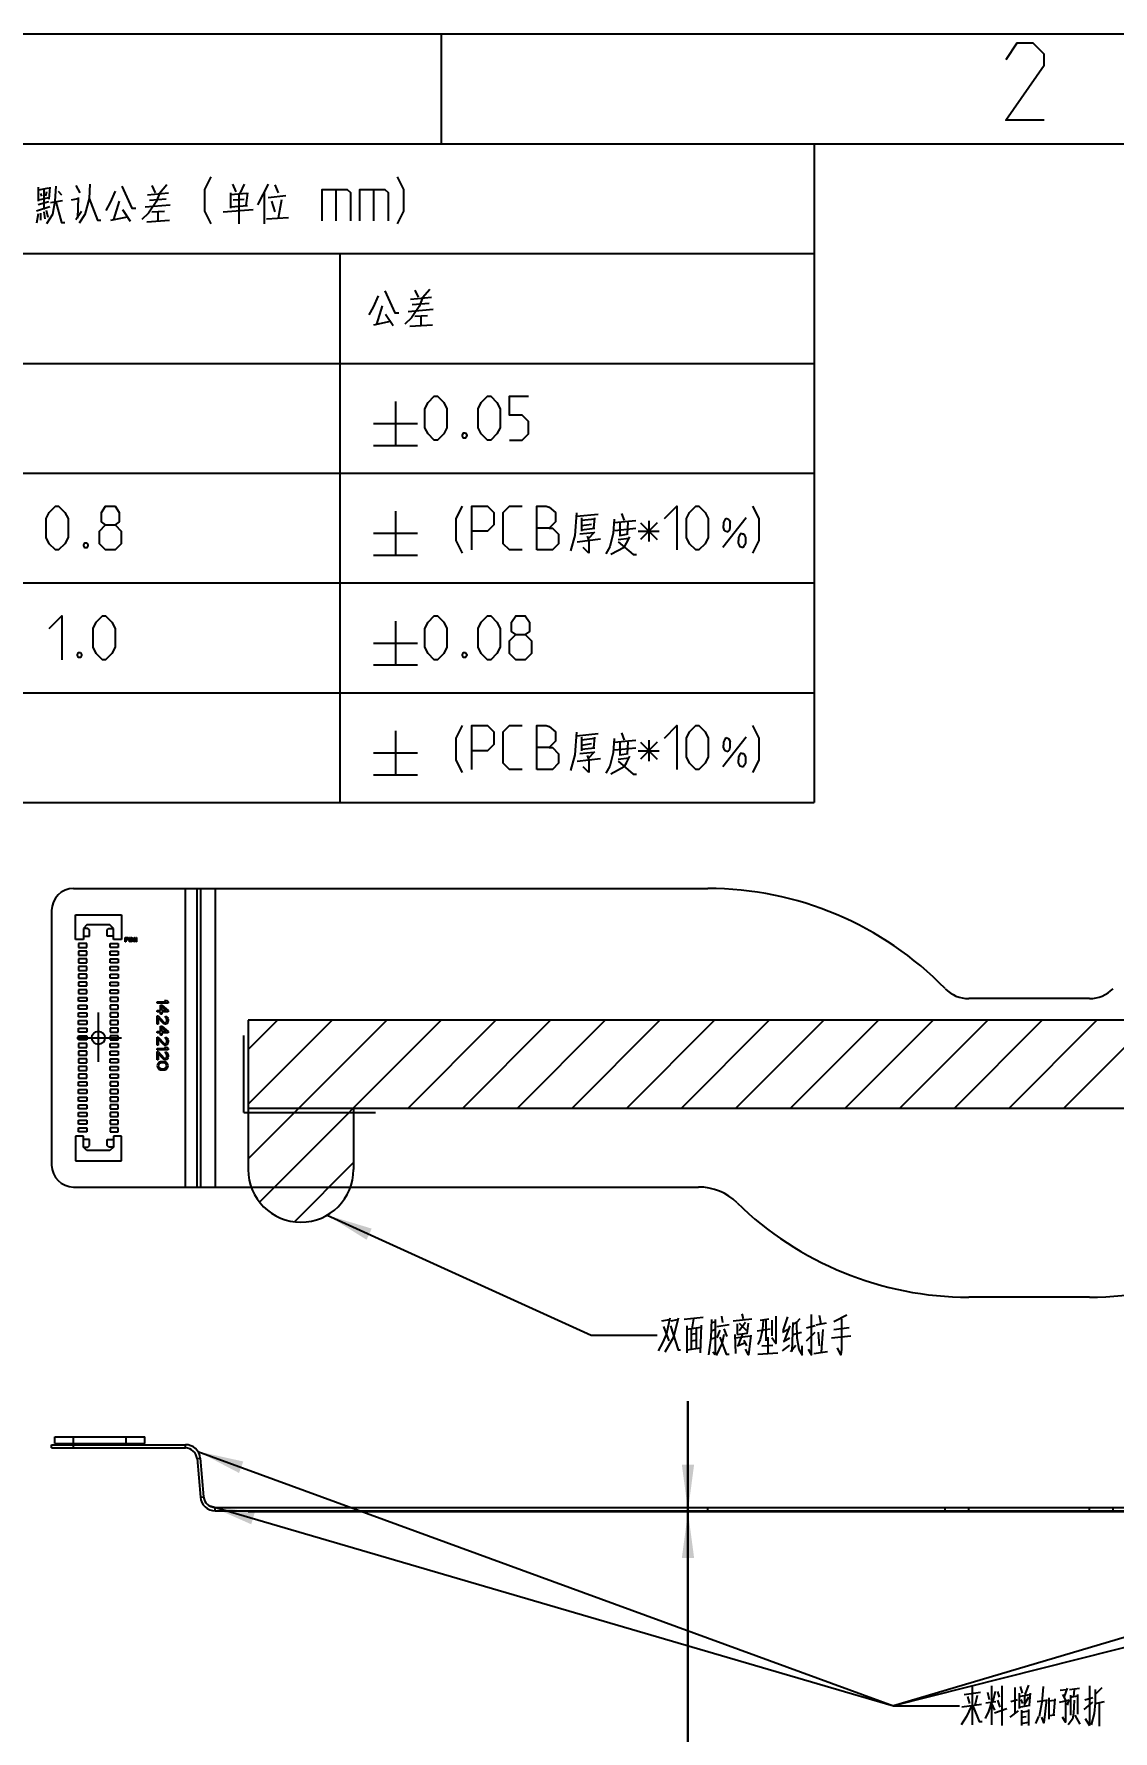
# Model space of a CAD drawing. Header units: millimetres. Extents: x 0 to 210, y 0 to 297.
# Drawn here: x 34.1 to 83.2, y 219.7 to 297 of the extents above; entities that cross this region are included whole.
import ezdxf

# ---------------------------------------------------------------- set-up
doc = ezdxf.new("R2010")
doc.units = ezdxf.units.MM
doc.header["$LTSCALE"] = 19.36
doc.layers.get('0').update_dxf_attribs({"linetype": 'CONTINUOUS'})
doc.layers.add('00_COSMETICS', color=7, linetype='CONTINUOUS')
doc.styles.get("Standard").update_dxf_attribs({"font": 'SIMPLEX.SHX', "width": 0.56})
doc.dimstyles.new('DIMSTYLE_3', dxfattribs={"dimtxt": 2, "dimasz": 2.1, "dimexe": 2, "dimexo": 0.35, "dimgap": 0.5, "dimtad": 1, "dimzin": 0, "dimdsep": 46, "dimtxsty": 'STANDARD', "dimblk": '_FILLED', "dimblk1": '_FILLED', "dimblk2": '_FILLED', "dimcen": 0.09, "dimazin": 0, "dimtp": 0.01, "dimtm": 0.01, "dimtfac": 1, "dimtofl": 0, "dimtmove": 0, "dimatfit": 3, "dimldrblk": '_FILLED', "dimfxl": 1, "dimtolj": 1, "dimtzin": 0, "dimarcsym": 0})
doc.dimstyles.get("Standard").update_dxf_attribs({"dimtxt": 2, "dimasz": 2.1, "dimexe": 2, "dimexo": 0.35, "dimtad": 1, "dimzin": 0, "dimdsep": 46, "dimtxsty": 'STANDARD', "dimblk": '_FILLED', "dimblk1": '_FILLED', "dimblk2": '_FILLED', "dimcen": 0.09, "dimazin": 0, "dimtol": 1, "dimtp": 0.01, "dimtm": 0.01, "dimtfac": 1, "dimtofl": 0, "dimtmove": 0, "dimatfit": 3, "dimldrblk": '_FILLED', "dimfxl": 1, "dimtolj": 1, "dimtzin": 0, "dimarcsym": 0})

# ---------------------------------------------------------------- blocks, each defined once
blk = doc.blocks.new('_FILLED')
at = {"color": 0, "linetype": 'BYBLOCK'}
blk.add_solid([(0, 0), (-1, 0.133), (-1, -0.133)], dxfattribs=at)
blk = doc.blocks.new('*D3')
at = {"color": 2}
for p, q in [((63.866, 229.722), (63.866, 234.722)), ((63.866, 234.722), (63.866, 229.697)), ((63.866, 213.446), (63.866, 229.697)), ((63.866, 229.672), (63.866, 213.446))]:
    blk.add_line(p, q, dxfattribs=at)
at = {"color": 2, "xscale": 2.1, "yscale": 2.1, "zscale": 2.1}
for p, rotation in [((63.866, 229.722), 270), ((63.866, 229.672), 90)]:
    blk.add_blockref('_FILLED', p, dxfattribs=dict(at, rotation=rotation))

msp = doc.modelspace()

# ---------------------------------------------------------------- linework, layer by layer
at = {"color": 2}
for p, q in [((0, 297), (210, 297)), ((52.631, 292), (52.631, 297)), ((25.012, 291.991), (69.612, 291.991)), ((69.612, 291.991), (69.612, 261.991)), ((34.26, 290.027), (34.26, 289.382)), ((34.298, 289.898), (34.755, 289.995)), ((34.527, 289.962), (34.527, 288.995)), ((34.793, 290.027), (34.755, 289.478)), ((35.974, 290.091), (36.165, 289.769)), ((39.441, 290.091), (39.593, 289.769)), ((43.108, 290.156), (43.26, 289.801)), ((43.641, 290.156), (43.45, 289.736)), ((44.746, 290.156), (44.25, 289.22)), ((45.05, 290.124), (45.203, 289.769)), ((34.755, 289.349), (34.26, 289.22)), ((34.298, 289.446), (34.755, 289.543)), ((34.374, 289.736), (34.412, 289.607)), ((34.641, 289.801), (34.603, 289.607)), ((34.831, 289.317), (35.365, 289.414)), ((35.174, 289.833), (35.327, 289.672)), ((35.784, 289.446), (36.088, 289.511)), ((36.088, 289.543), (36.05, 288.607)), ((37.955, 289.382), (37.688, 288.543)), ((39.136, 289.124), (40.279, 289.22)), ((39.25, 289.672), (40.203, 289.769)), ((40.088, 289.478), (39.327, 289.414)), ((43.031, 289.769), (43.031, 289.059)), ((43.755, 289.736), (43.031, 289.672)), ((43.031, 289.124), (43.793, 289.188)), ((43.146, 289.446), (43.641, 289.478)), ((43.412, 288.349), (43.412, 289.704)), ((43.793, 289.769), (43.717, 289.188)), ((44.555, 289.769), (44.555, 288.349)), ((44.746, 289.543), (45.546, 289.64)), ((44.898, 289.382), (45.05, 288.898)), ((45.355, 289.446), (45.203, 288.607)), ((47.822, 289.919), (47.822, 288.491)), ((49.536, 289.919), (49.536, 288.491)), ((34.793, 289.124), (34.184, 288.93)), ((34.26, 288.801), (34.184, 288.382)), ((34.374, 288.833), (34.374, 288.511)), ((34.527, 288.898), (34.565, 288.575)), ((34.717, 288.64), (34.641, 288.962)), ((35.974, 288.543), (36.241, 288.93)), ((37.574, 288.511), (38.336, 288.672)), ((38.108, 288.995), (38.45, 288.478)), ((39.212, 288.446), (40.241, 288.511)), ((39.441, 288.898), (40.012, 288.93)), ((39.708, 288.898), (39.708, 288.446)), ((42.688, 288.898), (44.06, 288.995)), ((44.669, 288.575), (45.66, 288.64)), ((25.012, 286.991), (69.612, 286.991)), ((48.012, 286.991), (48.012, 261.991)), ((51.422, 285.329), (51.574, 285.007)), ((49.936, 284.62), (49.669, 283.781)), ((51.231, 284.91), (52.184, 285.007)), ((52.069, 284.717), (51.308, 284.652)), ((49.555, 283.749), (50.317, 283.91)), ((50.088, 284.233), (50.431, 283.716)), ((51.117, 284.362), (52.26, 284.458)), ((51.193, 283.684), (52.222, 283.749)), ((51.422, 284.136), (51.993, 284.168)), ((51.688, 284.136), (51.688, 283.684)), ((25.012, 281.991), (69.612, 281.991)), ((50.546, 280.253), (50.546, 278.253)), ((49.546, 279.253), (51.546, 279.253)), ((49.546, 278.253), (51.546, 278.253)), ((25.012, 276.991), (69.612, 276.991)), ((50.546, 275.253), (50.546, 273.253)), ((58.784, 275.027), (59.774, 275.124)), ((59.012, 274.962), (59.012, 274.349)), ((59.622, 274.898), (59.012, 274.833)), ((59.012, 274.607), (59.469, 274.672)), ((59.012, 274.414), (59.622, 274.478)), ((59.584, 274.478), (59.622, 274.962)), ((60.498, 274.736), (61.488, 274.833)), ((60.536, 274.382), (61.488, 274.478)), ((60.765, 274.736), (60.765, 274.124)), ((60.841, 275.156), (60.955, 274.833)), ((61.108, 274.22), (61.146, 274.736)), ((61.698, 274.729), (62.46, 273.967)), ((62.46, 274.729), (61.698, 273.967)), ((62.079, 274.824), (62.079, 273.872)), ((66.517, 274.962), (65.45, 273.607)), ((65.527, 274.833), (65.488, 274.736)), ((65.488, 274.736), (65.488, 274.607)), ((65.488, 274.511), (65.488, 274.607)), ((65.527, 274.382), (65.488, 274.511)), ((65.565, 274.898), (65.527, 274.833)), ((65.641, 274.93), (65.565, 274.898)), ((65.641, 274.93), (65.717, 274.898)), ((65.717, 274.898), (65.755, 274.833)), ((65.755, 274.833), (65.793, 274.736)), ((49.546, 274.253), (51.546, 274.253)), ((58.822, 273.865), (59.888, 273.995)), ((58.936, 274.22), (59.584, 274.285)), ((59.317, 273.995), (59.622, 274.317)), ((60.688, 273.962), (61.184, 274.027)), ((60.765, 274.156), (61.146, 274.22)), ((61.603, 274.348), (62.555, 274.348)), ((65.565, 274.349), (65.527, 274.382)), ((65.641, 274.317), (65.565, 274.349)), ((65.641, 274.317), (65.717, 274.349)), ((66.327, 274.22), (66.25, 274.22)), ((66.327, 274.22), (66.403, 274.22)), ((66.403, 273.64), (66.441, 273.704)), ((49.546, 273.253), (51.546, 273.253)), ((59.355, 273.349), (59.088, 273.607)), ((60.955, 273.607), (60.346, 273.285)), ((66.327, 273.607), (66.403, 273.64)), ((25.012, 271.991), (69.612, 271.991)), ((50.546, 270.253), (50.546, 268.253)), ((49.546, 269.253), (51.546, 269.253)), ((49.546, 268.253), (51.546, 268.253)), ((25.012, 266.991), (69.612, 266.991)), ((50.546, 265.253), (50.546, 263.253)), ((58.784, 265.027), (59.774, 265.124)), ((59.012, 264.962), (59.012, 264.349)), ((59.622, 264.898), (59.012, 264.833)), ((59.012, 264.607), (59.469, 264.672)), ((59.012, 264.414), (59.622, 264.478)), ((59.584, 264.478), (59.622, 264.962)), ((60.498, 264.736), (61.488, 264.833)), ((60.536, 264.382), (61.488, 264.478)), ((60.765, 264.736), (60.765, 264.124)), ((60.841, 265.156), (60.955, 264.833)), ((61.108, 264.22), (61.146, 264.736)), ((61.698, 264.729), (62.46, 263.967)), ((62.46, 264.729), (61.698, 263.967)), ((62.079, 264.824), (62.079, 263.872)), ((66.517, 264.962), (65.45, 263.607)), ((65.527, 264.833), (65.488, 264.736)), ((65.488, 264.736), (65.488, 264.607)), ((65.488, 264.511), (65.488, 264.607)), ((65.527, 264.382), (65.488, 264.511)), ((65.565, 264.898), (65.527, 264.833)), ((65.641, 264.93), (65.565, 264.898)), ((65.641, 264.93), (65.717, 264.898)), ((65.717, 264.898), (65.755, 264.833)), ((65.755, 264.833), (65.793, 264.736)), ((49.546, 264.253), (51.546, 264.253)), ((58.822, 263.865), (59.888, 263.995)), ((58.936, 264.22), (59.584, 264.285)), ((59.317, 263.995), (59.622, 264.317)), ((60.688, 263.962), (61.184, 264.027)), ((60.765, 264.156), (61.146, 264.22)), ((61.603, 264.348), (62.555, 264.348)), ((65.565, 264.349), (65.527, 264.382)), ((65.641, 264.317), (65.565, 264.349)), ((65.641, 264.317), (65.717, 264.349)), ((66.327, 264.22), (66.25, 264.22)), ((66.327, 264.22), (66.403, 264.22)), ((66.327, 263.607), (66.403, 263.64)), ((66.403, 263.64), (66.441, 263.704)), ((49.546, 263.253), (51.546, 263.253)), ((59.355, 263.349), (59.088, 263.607)), ((60.955, 263.607), (60.346, 263.285)), ((25.012, 261.991), (69.612, 261.991)), ((43.829, 250.737), (45.162, 252.07)), ((43.829, 248.248), (47.651, 252.07)), ((43.829, 245.759), (50.14, 252.07)), ((44.344, 243.785), (52.629, 252.07)), ((51.118, 248.07), (55.118, 252.07)), ((53.607, 248.07), (57.607, 252.07)), ((56.096, 248.07), (60.096, 252.07)), ((58.585, 248.07), (62.585, 252.07)), ((61.074, 248.07), (65.074, 252.07)), ((63.563, 248.07), (67.563, 252.07)), ((66.052, 248.07), (70.052, 252.07)), ((68.541, 248.07), (72.541, 252.07)), ((71.03, 248.07), (75.03, 252.07)), ((73.519, 248.07), (77.519, 252.07)), ((76.008, 248.07), (80.008, 252.07)), ((78.497, 248.07), (82.497, 252.07)), ((80.986, 248.07), (84.986, 252.07)), ((45.936, 242.888), (48.629, 245.581)), ((62.672, 238.368), (63.018, 238.433)), ((63.098, 238.368), (63.392, 238.433)), ((64.565, 238.53), (63.685, 238.433)), ((63.818, 238.142), (63.818, 236.917)), ((64.058, 238.013), (64.138, 238.465)), ((64.432, 236.917), (64.485, 238.175)), ((64.938, 238.433), (64.912, 237.594)), ((64.938, 238.304), (65.098, 238.336)), ((65.098, 238.433), (65.098, 236.852)), ((65.178, 238.11), (65.738, 238.207)), ((65.392, 238.594), (65.445, 238.304)), ((65.925, 238.368), (66.778, 238.465)), ((66.112, 238.239), (66.112, 237.788)), ((66.485, 238.304), (66.192, 237.917)), ((66.192, 238.271), (66.512, 237.949)), ((66.325, 238.691), (66.378, 238.465)), ((66.565, 237.788), (66.618, 238.271)), ((67.152, 238.401), (67.552, 238.465)), ((67.418, 238.433), (67.418, 237.465)), ((67.685, 238.401), (67.685, 237.691)), ((68.405, 238.562), (68.192, 237.917)), ((68.512, 238.142), (68.245, 237.465)), ((68.645, 238.304), (68.592, 236.981)), ((69.658, 238.142), (69.258, 238.046)), ((70.165, 238.271), (69.685, 238.175)), ((69.845, 238.626), (69.925, 238.239)), ((71.098, 238.626), (70.512, 238.336)), ((62.752, 238.11), (62.992, 237.465)), ((64.458, 238.078), (63.818, 237.981)), ((64.005, 238.013), (64.005, 237.078)), ((64.192, 237.788), (64.005, 237.755)), ((64.005, 237.465), (64.192, 237.497)), ((64.245, 238.013), (64.245, 237.11)), ((64.912, 237.594), (64.805, 236.82)), ((64.912, 237.562), (65.072, 237.594)), ((64.938, 237.917), (65.072, 237.981)), ((65.312, 237.949), (65.178, 237.594)), ((65.498, 238.013), (65.632, 237.659)), ((66.005, 237.755), (66.032, 236.884)), ((66.032, 237.594), (66.698, 237.691)), ((66.085, 237.755), (66.565, 237.82)), ((66.112, 237.239), (66.458, 237.368)), ((66.352, 237.788), (66.138, 237.239)), ((66.405, 237.497), (66.538, 237.239)), ((67.018, 237.917), (67.605, 238.013)), ((67.498, 237.626), (67.498, 236.917)), ((68.165, 237.852), (68.458, 238.013)), ((68.218, 237.433), (68.512, 237.594)), ((68.645, 237.755), (69.045, 237.852)), ((69.258, 237.465), (69.658, 237.852)), ((69.792, 237.852), (69.845, 237.239)), ((69.952, 236.949), (70.032, 237.981)), ((70.405, 237.594), (71.285, 237.691)), ((70.512, 237.981), (71.205, 238.078)), ((63.818, 237.046), (64.432, 237.142)), ((65.098, 236.82), (64.992, 236.949)), ((67.045, 236.852), (67.952, 236.917)), ((67.232, 237.239), (67.738, 237.272)), ((68.165, 237.013), (68.512, 237.272)), ((68.538, 236.981), (68.778, 237.272)), ((69.605, 236.884), (70.218, 236.981)), ((76.444, 221.354), (77.191, 221.451)), ((76.604, 221.257), (76.684, 220.935)), ((76.818, 221.773), (76.818, 219.967)), ((76.951, 220.87), (77.058, 221.322)), ((77.511, 221.451), (77.591, 221.128)), ((77.698, 221.741), (77.698, 219.967)), ((77.858, 221.483), (77.751, 221.031)), ((77.964, 221.483), (78.044, 221.225)), ((78.178, 219.934), (78.178, 221.741)), ((78.578, 221.031), (78.871, 221.128)), ((78.764, 221.676), (78.764, 220.483)), ((78.951, 221.418), (78.951, 220.709)), ((78.951, 221.257), (79.431, 221.354)), ((79.004, 221.709), (79.084, 221.418)), ((79.031, 221.128), (79.111, 220.935)), ((79.191, 221.322), (79.191, 220.805)), ((79.378, 221.773), (79.218, 221.354)), ((79.378, 221.225), (79.218, 220.935)), ((79.458, 221.418), (79.404, 220.87)), ((80.044, 221.709), (79.991, 220.967)), ((80.311, 221.193), (80.311, 220.225)), ((80.578, 221.16), (80.524, 220.418)), ((80.818, 221.547), (81.111, 221.58)), ((80.924, 221.354), (81.058, 221.096)), ((81.138, 221.644), (81.004, 221.257)), ((81.218, 221.128), (81.138, 220.87)), ((81.244, 221.58), (81.698, 221.644)), ((81.298, 221.322), (81.298, 220.418)), ((81.298, 221.225), (81.618, 221.289)), ((81.458, 221.58), (81.431, 221.257)), ((81.618, 221.354), (81.618, 220.451)), ((82.311, 221.193), (81.938, 221.096)), ((82.151, 221.741), (82.151, 219.934)), ((82.418, 221.354), (82.738, 221.676)), ((77.244, 220.902), (76.338, 220.773)), ((77.431, 220.967), (77.884, 221.031)), ((77.698, 220.935), (77.831, 220.644)), ((77.831, 220.515), (78.391, 220.709)), ((77.964, 221.096), (78.071, 220.773)), ((78.551, 220.322), (78.924, 220.612)), ((78.951, 220.773), (79.458, 220.87)), ((79.058, 220.644), (79.058, 219.934)), ((79.058, 220.547), (79.378, 220.612)), ((79.058, 220.322), (79.271, 220.354)), ((79.378, 220.676), (79.378, 219.934)), ((79.831, 220.354), (79.698, 220.031)), ((79.778, 221.031), (80.204, 221.096)), ((79.991, 220.999), (79.858, 220.354)), ((80.311, 221.064), (80.551, 221.096)), ((80.578, 220.418), (80.311, 220.386)), ((80.791, 220.999), (81.191, 221.096)), ((81.484, 220.418), (81.724, 219.999)), ((81.911, 220.676), (82.311, 220.999)), ((82.418, 220.935), (82.844, 221.031)), ((82.604, 220.967), (82.604, 219.902)), ((79.058, 220.031), (79.378, 220.096)), ((81.964, 220.257), (82.151, 219.934))]:
    msp.add_line(p, q, dxfattribs=at)
at = {"color": 7}
for p, q in [((25, 292), (205, 292)), ((35.876, 258.07), (64.767, 258.07)), ((34.876, 257.07), (34.876, 245.47)), ((82.157, 253.053), (76.657, 253.053)), ((43.829, 252.07), (43.829, 248.07)), ((107.283, 252.07), (43.829, 252.07)), ((43.829, 248.07), (107.283, 248.07)), ((35.876, 244.47), (64.352, 244.47)), ((82.157, 239.453), (76.657, 239.453)), ((34.876, 232.582), (34.876, 232.732)), ((34.876, 232.732), (40.97, 232.732)), ((35.026, 232.792), (35.026, 233.092)), ((35.026, 233.092), (39.126, 233.092)), ((35.026, 232.792), (39.126, 232.792)), ((35.076, 232.732), (35.076, 232.792)), ((39.076, 232.732), (39.076, 232.792)), ((39.126, 232.792), (39.126, 233.092)), ((34.876, 232.582), (40.97, 232.582)), ((41.498, 232.098), (41.652, 230.343)), ((41.647, 232.112), (41.801, 230.356)), ((42.329, 229.872), (108.783, 229.872)), ((42.329, 229.722), (108.783, 229.722)), ((43.829, 229.722), (43.829, 229.672)), ((107.283, 229.672), (43.829, 229.672))]:
    msp.add_line(p, q, dxfattribs=at)
at = {"color": 9}
for p, q in [((40.97, 244.47), (40.97, 258.07)), ((41.498, 244.47), (41.498, 258.07)), ((41.652, 258.07), (41.652, 244.47)), ((42.329, 258.07), (42.329, 244.47)), ((35.876, 232.582), (35.876, 233.092)), ((38.276, 232.732), (38.276, 233.092)), ((40.97, 232.582), (40.97, 232.732)), ((41.498, 232.098), (41.647, 232.112)), ((41.652, 230.343), (41.801, 230.356)), ((42.329, 229.722), (42.329, 229.872)), ((64.767, 229.722), (64.767, 229.872)), ((75.582, 229.722), (75.582, 229.872)), ((76.657, 229.722), (76.657, 229.872)), ((82.157, 229.722), (82.157, 229.872)), ((83.231, 229.722), (83.231, 229.872))]:
    msp.add_line(p, q, dxfattribs=at)
at = {"color": 4}
for p, q in [((43.629, 247.87), (43.629, 251.37)), ((43.629, 247.87), (49.629, 247.87)), ((43.829, 248.07), (43.829, 245.27)), ((48.629, 248.07), (48.629, 245.27))]:
    msp.add_line(p, q, dxfattribs=at)
at = {"color": 2}
for points in [[(80.096, 293.073), (78.346, 293.073), (80.096, 295.573), (80.096, 296.073), (79.596, 296.573), (78.846, 296.573), (78.346, 295.823)], [(35.06, 290.059), (35.022, 289.382), (34.908, 288.769), (34.641, 288.349)], [(36.622, 290.156), (36.584, 289.511), (36.965, 288.511), (37.117, 288.511)], [(38.069, 290.059), (38.527, 289.059), (38.717, 289.059)], [(40.127, 290.124), (39.784, 289.736), (39.631, 289.349), (39.288, 288.833), (38.984, 288.543)], [(42.146, 288.348), (41.86, 288.919), (41.86, 289.919), (42.146, 290.491)], [(50.631, 288.348), (50.917, 288.919), (50.917, 289.919), (50.631, 290.491)], [(35.06, 289.349), (35.327, 288.414), (35.479, 288.414)], [(36.584, 289.511), (36.393, 288.769), (36.127, 288.382)], [(37.765, 289.833), (37.536, 289.317), (37.346, 288.962)], [(47.203, 288.491), (47.203, 289.919), (48.346, 289.919), (48.488, 289.776), (48.488, 288.491)], [(48.917, 288.491), (48.917, 289.919), (50.06, 289.919), (50.203, 289.776), (50.203, 288.491)], [(50.05, 285.297), (50.508, 284.297), (50.698, 284.297)], [(52.107, 285.362), (51.765, 284.975), (51.612, 284.587), (51.269, 284.071), (50.965, 283.781)], [(49.746, 285.071), (49.517, 284.555), (49.327, 284.2)], [(51.879, 279.062), (51.879, 279.919), (52.022, 280.205), (52.308, 280.491), (52.45, 280.491), (52.736, 280.205), (52.879, 279.919), (52.879, 279.062), (52.736, 278.776), (52.45, 278.491), (52.308, 278.491), (52.022, 278.776), (51.879, 279.062)], [(54.307, 279.062), (54.307, 279.919), (54.45, 280.205), (54.736, 280.491), (54.879, 280.491), (55.165, 280.205), (55.307, 279.919), (55.307, 279.062), (55.165, 278.776), (54.879, 278.491), (54.736, 278.491), (54.45, 278.776), (54.307, 279.062)], [(55.736, 278.491), (56.308, 278.491), (56.593, 278.776), (56.593, 279.348), (56.308, 279.634), (55.736, 279.634), (55.736, 280.491), (56.593, 280.491)], [(53.736, 278.824), (53.784, 278.729), (53.784, 278.681), (53.736, 278.586), (53.641, 278.586), (53.593, 278.681), (53.593, 278.729), (53.641, 278.824), (53.736, 278.824)], [(34.622, 274.062), (34.622, 274.919), (34.765, 275.205), (35.05, 275.491), (35.193, 275.491), (35.479, 275.205), (35.622, 274.919), (35.622, 274.062), (35.479, 273.776), (35.193, 273.491), (35.05, 273.491), (34.765, 273.776), (34.622, 274.062)], [(37.336, 274.634), (37.146, 274.776), (37.146, 275.205), (37.336, 275.491), (37.765, 275.491), (37.955, 275.205), (37.955, 274.776), (37.765, 274.634), (38.05, 274.348), (38.05, 273.776), (37.765, 273.491), (37.336, 273.491), (37.05, 273.776)], [(53.593, 273.348), (53.307, 273.919), (53.307, 274.919), (53.593, 275.491)], [(54.022, 273.491), (54.022, 275.491), (54.736, 275.491), (55.022, 275.205), (55.022, 274.634), (54.736, 274.348), (54.022, 274.348)], [(56.308, 273.491), (55.736, 273.491), (55.45, 273.776), (55.45, 275.205), (55.736, 275.491), (56.308, 275.491)], [(56.974, 273.491), (56.974, 275.491), (57.403, 275.491), (57.546, 275.443), (57.831, 275.205), (57.831, 274.776), (57.546, 274.491), (56.974, 274.491)], [(62.793, 274.919), (63.365, 275.491), (63.365, 273.491)], [(63.793, 274.062), (63.793, 274.919), (63.936, 275.205), (64.222, 275.491), (64.365, 275.491), (64.65, 275.205), (64.793, 274.919), (64.793, 274.062), (64.65, 273.776), (64.365, 273.491), (64.222, 273.491), (63.936, 273.776), (63.793, 274.062)], [(66.822, 273.348), (67.108, 273.919), (67.108, 274.919), (66.822, 275.491)], [(37.05, 273.776), (37.05, 274.348), (37.336, 274.634), (37.765, 274.634)], [(57.546, 274.491), (57.688, 274.491), (57.974, 274.205), (57.974, 273.776), (57.688, 273.491), (56.974, 273.491)], [(58.784, 275.188), (58.707, 274.156), (58.517, 273.446)], [(60.498, 274.898), (60.46, 274.253), (60.308, 273.64), (60.117, 273.317)], [(65.717, 274.349), (65.755, 274.382), (65.793, 274.511), (65.793, 274.607), (65.793, 274.736)], [(36.479, 273.824), (36.527, 273.729), (36.527, 273.681), (36.479, 273.586), (36.384, 273.586), (36.336, 273.681), (36.336, 273.729), (36.384, 273.824), (36.479, 273.824)], [(59.279, 274.124), (59.355, 273.93), (59.355, 273.349)], [(60.688, 273.865), (61.374, 273.285), (61.527, 273.285)], [(60.955, 273.607), (61.069, 273.801), (61.222, 274.091)], [(66.25, 274.22), (66.212, 274.156), (66.174, 274.059), (66.174, 273.93)], [(66.327, 273.607), (66.25, 273.64), (66.212, 273.704), (66.174, 273.801), (66.174, 273.93)], [(66.403, 274.22), (66.441, 274.156), (66.479, 274.059)], [(66.479, 274.059), (66.479, 273.93), (66.479, 273.801), (66.441, 273.704)], [(34.765, 269.919), (35.336, 270.491), (35.336, 268.491)], [(36.765, 269.062), (36.765, 269.919), (36.908, 270.205), (37.193, 270.491), (37.336, 270.491), (37.622, 270.205), (37.765, 269.919), (37.765, 269.062), (37.622, 268.776), (37.336, 268.491), (37.193, 268.491), (36.908, 268.776), (36.765, 269.062)], [(51.879, 269.062), (51.879, 269.919), (52.022, 270.205), (52.308, 270.491), (52.45, 270.491), (52.736, 270.205), (52.879, 269.919), (52.879, 269.062), (52.736, 268.776), (52.45, 268.491), (52.308, 268.491), (52.022, 268.776), (51.879, 269.062)], [(54.307, 269.062), (54.307, 269.919), (54.45, 270.205), (54.736, 270.491), (54.879, 270.491), (55.165, 270.205), (55.307, 269.919), (55.307, 269.062), (55.165, 268.776), (54.879, 268.491), (54.736, 268.491), (54.45, 268.776), (54.307, 269.062)], [(56.022, 269.634), (55.831, 269.776), (55.831, 270.205), (56.022, 270.491), (56.45, 270.491), (56.641, 270.205), (56.641, 269.776), (56.45, 269.634), (56.736, 269.348), (56.736, 268.776), (56.45, 268.491), (56.022, 268.491), (55.736, 268.776)], [(55.736, 268.776), (55.736, 269.348), (56.022, 269.634), (56.45, 269.634)], [(36.193, 268.824), (36.241, 268.729), (36.241, 268.681), (36.193, 268.586), (36.098, 268.586), (36.05, 268.681), (36.05, 268.729), (36.098, 268.824), (36.193, 268.824)], [(53.736, 268.824), (53.784, 268.729), (53.784, 268.681), (53.736, 268.586), (53.641, 268.586), (53.593, 268.681), (53.593, 268.729), (53.641, 268.824), (53.736, 268.824)], [(53.593, 263.348), (53.307, 263.919), (53.307, 264.919), (53.593, 265.491)], [(54.022, 263.491), (54.022, 265.491), (54.736, 265.491), (55.022, 265.205), (55.022, 264.634), (54.736, 264.348), (54.022, 264.348)], [(56.308, 263.491), (55.736, 263.491), (55.45, 263.776), (55.45, 265.205), (55.736, 265.491), (56.308, 265.491)], [(56.974, 263.491), (56.974, 265.491), (57.403, 265.491), (57.546, 265.443), (57.831, 265.205), (57.831, 264.776), (57.546, 264.491), (56.974, 264.491)], [(58.784, 265.188), (58.707, 264.156), (58.517, 263.446)], [(62.793, 264.919), (63.365, 265.491), (63.365, 263.491)], [(63.793, 264.062), (63.793, 264.919), (63.936, 265.205), (64.222, 265.491), (64.365, 265.491), (64.65, 265.205), (64.793, 264.919), (64.793, 264.062), (64.65, 263.776), (64.365, 263.491), (64.222, 263.491), (63.936, 263.776), (63.793, 264.062)], [(66.822, 263.348), (67.108, 263.919), (67.108, 264.919), (66.822, 265.491)], [(57.546, 264.491), (57.688, 264.491), (57.974, 264.205), (57.974, 263.776), (57.688, 263.491), (56.974, 263.491)], [(60.498, 264.898), (60.46, 264.253), (60.308, 263.64), (60.117, 263.317)], [(65.717, 264.349), (65.755, 264.382), (65.793, 264.511), (65.793, 264.607), (65.793, 264.736)], [(59.279, 264.124), (59.355, 263.93), (59.355, 263.349)], [(60.688, 263.865), (61.374, 263.285), (61.527, 263.285)], [(60.955, 263.607), (61.069, 263.801), (61.222, 264.091)], [(66.25, 264.22), (66.212, 264.156), (66.174, 264.059), (66.174, 263.93)], [(66.327, 263.607), (66.25, 263.64), (66.212, 263.704), (66.174, 263.801), (66.174, 263.93)], [(66.403, 264.22), (66.441, 264.156), (66.479, 264.059)], [(66.479, 264.059), (66.479, 263.93), (66.479, 263.801), (66.441, 263.704)], [(63.045, 238.497), (62.885, 237.788), (62.698, 237.368), (62.512, 237.013)], [(63.418, 238.497), (63.205, 237.626), (62.805, 236.949)], [(63.072, 238.142), (63.418, 237.046), (63.525, 237.046)], [(67.285, 238.401), (67.258, 237.981), (67.152, 237.53), (67.045, 237.304)], [(67.872, 238.594), (67.872, 237.336), (67.685, 237.594)], [(68.965, 238.465), (68.805, 238.304), (68.645, 238.207)], [(68.805, 238.304), (68.832, 237.594), (68.912, 237.078), (69.072, 236.82), (69.072, 237.239)], [(69.338, 237.078), (69.498, 236.82), (69.498, 238.659)], [(70.858, 238.465), (70.858, 237.078), (70.832, 236.82), (70.672, 237.142)], [(65.498, 237.755), (65.418, 237.368), (65.152, 236.788)], [(65.312, 237.626), (65.605, 236.852), (65.738, 236.852)], [(66.725, 237.723), (66.618, 236.82), (66.485, 237.078)], [(80.204, 221.128), (80.071, 220.064), (79.991, 220.322)], [(82.418, 221.58), (82.418, 220.967), (82.364, 220.483), (82.231, 219.967)], [(76.764, 220.805), (76.551, 220.354), (76.311, 219.967)], [(76.844, 220.838), (77.138, 220.128), (77.271, 220.128)], [(77.698, 220.999), (77.564, 220.58), (77.404, 220.257)], [(81.058, 221.031), (81.058, 220.096), (80.924, 220.322)], [(81.458, 221.096), (81.431, 220.483), (81.378, 220.225), (81.191, 219.967)]]:
    msp.add_lwpolyline(points, dxfattribs=at)
at = {"color": 7}
for centre, radius, start, end in [((35.876, 257.07), 1, 90, 180), ((64.767, 242.97), 15.1, 44.25124, 90), ((76.657, 254.553), 1.5, 224.25124, 270), ((82.157, 254.553), 1.5, 270, 315.74876), ((35.876, 245.47), 1, 180, 270), ((64.352, 241.97), 2.5, 45.64124, 90), ((76.657, 254.553), 15.1, 225.64124, 270), ((82.157, 254.553), 15.1, 270, 314.35876), ((40.97, 232.052), 0.68, 5, 90), ((40.97, 232.052), 0.53, 5, 90), ((42.329, 230.402), 0.68, 185, 270), ((42.329, 230.402), 0.53, 185, 270)]:
    msp.add_arc(centre, radius, start, end, dxfattribs=at)
at = {"color": 4}
msp.add_arc((46.229, 245.27), 2.4, 180, 360, dxfattribs=at)
at = {"layer": '00_COSMETICS', "color": 2}
for p, q in [((35.956, 255.75), (35.956, 256.87)), ((35.956, 256.87), (38.056, 256.87)), ((38.056, 256.87), (38.056, 255.75)), ((36.486, 256.41), (36.321, 256.25)), ((36.321, 256.25), (36.321, 255.75)), ((36.531, 256.25), (36.321, 256.25)), ((37.526, 256.41), (36.486, 256.41)), ((36.601, 256.18), (36.531, 256.25)), ((36.601, 255.9), (36.601, 256.18)), ((37.411, 256.18), (37.481, 256.25)), ((37.411, 255.9), (37.411, 256.18)), ((37.481, 256.25), (37.691, 256.25)), ((37.691, 256.25), (37.526, 256.41)), ((37.691, 255.75), (37.691, 256.25)), ((36.321, 255.75), (35.956, 255.75)), ((36.106, 255.56), (36.106, 255.38)), ((36.476, 255.56), (36.106, 255.56)), ((36.106, 255.38), (36.476, 255.38)), ((36.106, 255.21), (36.106, 255.03)), ((36.476, 255.21), (36.106, 255.21)), ((36.321, 255.9), (36.601, 255.9)), ((36.476, 255.38), (36.476, 255.56)), ((36.476, 255.03), (36.476, 255.21)), ((37.691, 255.9), (37.411, 255.9)), ((37.536, 255.38), (37.536, 255.56)), ((37.536, 255.56), (37.906, 255.56)), ((37.906, 255.38), (37.536, 255.38)), ((37.536, 255.03), (37.536, 255.21)), ((37.536, 255.21), (37.906, 255.21)), ((38.056, 255.75), (37.691, 255.75)), ((37.906, 255.56), (37.906, 255.38)), ((37.906, 255.21), (37.906, 255.03)), ((38.231, 255.638), (38.231, 255.845)), ((38.231, 255.845), (38.334, 255.845)), ((38.257, 255.638), (38.231, 255.638)), ((38.257, 255.823), (38.257, 255.757)), ((38.338, 255.823), (38.257, 255.823)), ((38.257, 255.757), (38.338, 255.757)), ((38.257, 255.73), (38.257, 255.638)), ((38.334, 255.73), (38.257, 255.73)), ((38.334, 255.845), (38.356, 255.84)), ((38.356, 255.735), (38.334, 255.73)), ((38.351, 255.818), (38.338, 255.823)), ((38.338, 255.757), (38.351, 255.761)), ((38.36, 255.809), (38.351, 255.818)), ((38.351, 255.761), (38.36, 255.77)), ((38.356, 255.84), (38.373, 255.827)), ((38.373, 255.748), (38.356, 255.735)), ((38.364, 255.796), (38.36, 255.809)), ((38.36, 255.77), (38.364, 255.783)), ((38.364, 255.783), (38.364, 255.796)), ((38.373, 255.827), (38.386, 255.809)), ((38.386, 255.766), (38.373, 255.748)), ((38.386, 255.809), (38.39, 255.796)), ((38.39, 255.779), (38.386, 255.766)), ((38.39, 255.796), (38.39, 255.779)), ((38.424, 255.638), (38.424, 255.845)), ((38.424, 255.845), (38.45, 255.845)), ((38.45, 255.638), (38.424, 255.638)), ((38.45, 255.845), (38.45, 255.638)), ((38.484, 255.638), (38.484, 255.845)), ((38.484, 255.845), (38.523, 255.845)), ((38.51, 255.638), (38.484, 255.638)), ((38.51, 255.818), (38.51, 255.638)), ((38.618, 255.638), (38.51, 255.818)), ((38.523, 255.845), (38.631, 255.669)), ((38.656, 255.638), (38.618, 255.638)), ((38.631, 255.669), (38.631, 255.845)), ((38.631, 255.845), (38.656, 255.845)), ((38.656, 255.845), (38.656, 255.638)), ((38.691, 255.814), (38.717, 255.845)), ((38.691, 255.779), (38.691, 255.814)), ((38.717, 255.809), (38.691, 255.779)), ((38.717, 255.845), (38.742, 255.845)), ((38.717, 255.638), (38.717, 255.809)), ((38.742, 255.638), (38.717, 255.638)), ((38.742, 255.845), (38.742, 255.638)), ((36.106, 255.03), (36.476, 255.03)), ((36.106, 254.86), (36.106, 254.68)), ((36.476, 254.86), (36.106, 254.86)), ((36.106, 254.68), (36.476, 254.68)), ((36.106, 254.51), (36.106, 254.33)), ((36.476, 254.51), (36.106, 254.51)), ((36.476, 254.68), (36.476, 254.86)), ((36.476, 254.33), (36.476, 254.51)), ((37.906, 255.03), (37.536, 255.03)), ((37.536, 254.68), (37.536, 254.86)), ((37.536, 254.86), (37.906, 254.86)), ((37.906, 254.68), (37.536, 254.68)), ((37.536, 254.33), (37.536, 254.51)), ((37.536, 254.51), (37.906, 254.51)), ((37.906, 254.86), (37.906, 254.68)), ((37.906, 254.51), (37.906, 254.33)), ((36.106, 254.33), (36.476, 254.33)), ((36.106, 254.16), (36.106, 253.98)), ((36.476, 254.16), (36.106, 254.16)), ((36.106, 253.98), (36.476, 253.98)), ((36.106, 253.81), (36.106, 253.63)), ((36.476, 253.81), (36.106, 253.81)), ((36.106, 253.63), (36.476, 253.63)), ((36.476, 253.98), (36.476, 254.16)), ((36.476, 253.63), (36.476, 253.81)), ((37.906, 254.33), (37.536, 254.33)), ((37.536, 253.98), (37.536, 254.16)), ((37.536, 254.16), (37.906, 254.16)), ((37.906, 253.98), (37.536, 253.98)), ((37.536, 253.63), (37.536, 253.81)), ((37.536, 253.81), (37.906, 253.81)), ((37.906, 253.63), (37.536, 253.63)), ((37.906, 254.16), (37.906, 253.98)), ((37.906, 253.81), (37.906, 253.63)), ((36.106, 253.46), (36.106, 253.28)), ((36.476, 253.46), (36.106, 253.46)), ((36.106, 253.28), (36.476, 253.28)), ((36.106, 252.93), (36.106, 253.11)), ((36.106, 253.11), (36.476, 253.11)), ((36.476, 252.93), (36.106, 252.93)), ((36.476, 253.28), (36.476, 253.46)), ((36.476, 253.11), (36.476, 252.93)), ((37.536, 253.28), (37.536, 253.46)), ((37.536, 253.46), (37.906, 253.46)), ((37.906, 253.28), (37.536, 253.28)), ((37.536, 253.11), (37.536, 252.93)), ((37.906, 253.11), (37.536, 253.11)), ((37.536, 252.93), (37.906, 252.93)), ((37.906, 253.46), (37.906, 253.28)), ((37.906, 252.93), (37.906, 253.11)), ((39.68, 252.846), (39.68, 252.908)), ((39.68, 252.908), (40.095, 252.908)), ((40.18, 252.846), (39.68, 252.846)), ((40.095, 252.908), (40.021, 252.971)), ((40.021, 252.971), (40.106, 252.971)), ((40.106, 252.971), (40.18, 252.908)), ((40.18, 252.908), (40.18, 252.846)), ((36.106, 252.58), (36.106, 252.76)), ((36.106, 252.76), (36.476, 252.76)), ((36.476, 252.58), (36.106, 252.58)), ((36.106, 252.23), (36.106, 252.41)), ((36.106, 252.41), (36.476, 252.41)), ((36.476, 252.23), (36.106, 252.23)), ((36.106, 251.88), (36.106, 252.06)), ((36.106, 252.06), (36.476, 252.06)), ((36.476, 252.76), (36.476, 252.58)), ((36.476, 252.41), (36.476, 252.23)), ((36.476, 252.06), (36.476, 251.88)), ((37.006, 250.168), (37.006, 252.422)), ((37.536, 252.76), (37.536, 252.58)), ((37.906, 252.76), (37.536, 252.76)), ((37.536, 252.58), (37.906, 252.58)), ((37.536, 252.41), (37.536, 252.23)), ((37.906, 252.41), (37.536, 252.41)), ((37.536, 252.23), (37.906, 252.23)), ((37.536, 252.06), (37.536, 251.88)), ((37.906, 252.06), (37.536, 252.06)), ((37.906, 252.58), (37.906, 252.76)), ((37.906, 252.23), (37.906, 252.41)), ((37.906, 251.88), (37.906, 252.06)), ((39.68, 252.45), (39.68, 252.512)), ((39.68, 252.512), (39.829, 252.512)), ((39.829, 252.45), (39.68, 252.45)), ((39.68, 251.887), (39.68, 252.262)), ((39.68, 252.262), (39.733, 252.262)), ((39.733, 252.262), (39.999, 251.971)), ((39.733, 252.179), (39.733, 251.887)), ((39.967, 251.919), (39.733, 252.179)), ((39.829, 252.512), (39.829, 252.762)), ((39.829, 252.762), (39.893, 252.762)), ((39.829, 252.346), (39.829, 252.45)), ((39.893, 252.346), (39.829, 252.346)), ((39.893, 252.762), (40.18, 252.512)), ((39.893, 252.512), (39.893, 252.69)), ((39.893, 252.69), (40.095, 252.512)), ((40.095, 252.512), (39.893, 252.512)), ((39.893, 252.45), (39.893, 252.346)), ((40.18, 252.45), (39.893, 252.45)), ((40.063, 252.2), (40.063, 252.252)), ((40.063, 252.252), (40.106, 252.242)), ((40.095, 252.179), (40.063, 252.2)), ((40.116, 252.148), (40.095, 252.179)), ((40.106, 252.242), (40.148, 252.2)), ((40.127, 252.096), (40.116, 252.148)), ((40.116, 252.002), (40.127, 252.054)), ((40.127, 252.054), (40.127, 252.096)), ((40.148, 252.2), (40.17, 252.158)), ((40.17, 252.158), (40.18, 252.085)), ((40.18, 252.044), (40.17, 251.981)), ((40.18, 252.512), (40.18, 252.45)), ((40.18, 252.085), (40.18, 252.044)), ((36.02, 251.27), (38.056, 251.27)), ((36.476, 251.88), (36.106, 251.88)), ((36.106, 251.53), (36.106, 251.71)), ((36.106, 251.71), (36.476, 251.71)), ((36.476, 251.53), (36.106, 251.53)), ((36.106, 251.18), (36.106, 251.36)), ((36.106, 251.36), (36.476, 251.36)), ((36.476, 251.71), (36.476, 251.53)), ((36.476, 251.36), (36.476, 251.18)), ((37.536, 251.88), (37.906, 251.88)), ((37.536, 251.71), (37.536, 251.53)), ((37.906, 251.71), (37.536, 251.71)), ((37.536, 251.53), (37.906, 251.53)), ((37.536, 251.36), (37.536, 251.18)), ((37.906, 251.36), (37.536, 251.36)), ((37.906, 251.53), (37.906, 251.71)), ((37.906, 251.18), (37.906, 251.36)), ((39.733, 251.887), (39.68, 251.887)), ((39.68, 251.492), (39.68, 251.554)), ((39.68, 251.554), (39.829, 251.554)), ((39.829, 251.492), (39.68, 251.492)), ((39.68, 250.929), (39.68, 251.304)), ((39.68, 251.304), (39.733, 251.304)), ((39.733, 251.304), (39.999, 251.012)), ((39.829, 251.554), (39.829, 251.804)), ((39.829, 251.804), (39.893, 251.804)), ((39.829, 251.387), (39.829, 251.492)), ((39.893, 251.387), (39.829, 251.387)), ((39.893, 251.804), (40.18, 251.554)), ((39.893, 251.554), (39.893, 251.731)), ((39.893, 251.731), (40.095, 251.554)), ((40.095, 251.554), (39.893, 251.554)), ((39.893, 251.492), (39.893, 251.387)), ((40.18, 251.492), (39.893, 251.492)), ((39.999, 251.898), (39.967, 251.919)), ((39.999, 251.971), (40.042, 251.95)), ((40.042, 251.887), (39.999, 251.898)), ((40.042, 251.95), (40.063, 251.95)), ((40.063, 251.887), (40.042, 251.887)), ((40.063, 251.95), (40.095, 251.971)), ((40.106, 251.898), (40.063, 251.887)), ((40.063, 251.242), (40.063, 251.294)), ((40.063, 251.294), (40.106, 251.283)), ((40.095, 251.971), (40.116, 252.002)), ((40.148, 251.94), (40.106, 251.898)), ((40.106, 251.283), (40.148, 251.242)), ((40.17, 251.981), (40.148, 251.94)), ((40.18, 251.554), (40.18, 251.492)), ((36.476, 251.18), (36.106, 251.18)), ((36.106, 251.01), (36.106, 250.83)), ((36.476, 251.01), (36.106, 251.01)), ((36.106, 250.83), (36.476, 250.83)), ((36.106, 250.66), (36.106, 250.48)), ((36.476, 250.66), (36.106, 250.66)), ((36.476, 250.83), (36.476, 251.01)), ((36.476, 250.48), (36.476, 250.66)), ((37.536, 251.18), (37.906, 251.18)), ((37.536, 250.83), (37.536, 251.01)), ((37.536, 251.01), (37.906, 251.01)), ((37.906, 250.83), (37.536, 250.83)), ((37.536, 250.48), (37.536, 250.66)), ((37.536, 250.66), (37.906, 250.66)), ((37.906, 251.01), (37.906, 250.83)), ((37.906, 250.66), (37.906, 250.48)), ((39.733, 250.929), (39.68, 250.929)), ((39.68, 250.721), (39.68, 250.783)), ((39.68, 250.783), (40.095, 250.783)), ((40.18, 250.721), (39.68, 250.721)), ((39.68, 250.262), (39.68, 250.637)), ((39.68, 250.637), (39.733, 250.637)), ((39.733, 251.221), (39.733, 250.929)), ((39.967, 250.96), (39.733, 251.221)), ((39.733, 250.637), (39.999, 250.346)), ((39.733, 250.554), (39.733, 250.262)), ((39.967, 250.294), (39.733, 250.554)), ((39.999, 250.94), (39.967, 250.96)), ((39.999, 251.012), (40.042, 250.992)), ((40.042, 250.929), (39.999, 250.94)), ((40.095, 250.783), (40.021, 250.846)), ((40.021, 250.846), (40.106, 250.846)), ((40.042, 250.992), (40.063, 250.992)), ((40.063, 250.929), (40.042, 250.929)), ((40.095, 251.221), (40.063, 251.242)), ((40.063, 250.992), (40.095, 251.012)), ((40.106, 250.94), (40.063, 250.929)), ((40.063, 250.575), (40.063, 250.627)), ((40.063, 250.627), (40.106, 250.617)), ((40.095, 250.554), (40.063, 250.575)), ((40.116, 251.19), (40.095, 251.221)), ((40.095, 251.012), (40.116, 251.044)), ((40.116, 250.523), (40.095, 250.554)), ((40.148, 250.981), (40.106, 250.94)), ((40.106, 250.846), (40.18, 250.783)), ((40.106, 250.617), (40.148, 250.575)), ((40.127, 251.137), (40.116, 251.19)), ((40.116, 251.044), (40.127, 251.096)), ((40.127, 250.471), (40.116, 250.523)), ((40.127, 251.096), (40.127, 251.137)), ((40.148, 251.242), (40.17, 251.2)), ((40.17, 251.023), (40.148, 250.981)), ((40.148, 250.575), (40.17, 250.533)), ((40.17, 251.2), (40.18, 251.127)), ((40.18, 251.085), (40.17, 251.023)), ((40.17, 250.533), (40.18, 250.46)), ((40.18, 251.127), (40.18, 251.085)), ((40.18, 250.783), (40.18, 250.721)), ((36.106, 250.48), (36.476, 250.48)), ((36.106, 250.31), (36.106, 250.13)), ((36.476, 250.31), (36.106, 250.31)), ((36.106, 250.13), (36.476, 250.13)), ((36.106, 249.96), (36.106, 249.78)), ((36.476, 249.96), (36.106, 249.96)), ((36.106, 249.78), (36.476, 249.78)), ((36.476, 250.13), (36.476, 250.31)), ((36.476, 249.78), (36.476, 249.96)), ((37.906, 250.48), (37.536, 250.48)), ((37.536, 250.13), (37.536, 250.31)), ((37.536, 250.31), (37.906, 250.31)), ((37.906, 250.13), (37.536, 250.13)), ((37.536, 249.78), (37.536, 249.96)), ((37.536, 249.96), (37.906, 249.96)), ((37.906, 249.78), (37.536, 249.78)), ((37.906, 250.31), (37.906, 250.13)), ((37.906, 249.96), (37.906, 249.78)), ((39.733, 250.262), (39.68, 250.262)), ((39.691, 250.054), (39.68, 249.992)), ((39.68, 249.992), (39.691, 249.929)), ((39.723, 250.106), (39.691, 250.054)), ((39.691, 249.929), (39.723, 249.877)), ((39.755, 250.137), (39.723, 250.106)), ((39.723, 249.877), (39.755, 249.846)), ((39.744, 250.044), (39.733, 249.992)), ((39.733, 249.992), (39.744, 249.94)), ((39.765, 250.075), (39.744, 250.044)), ((39.744, 249.94), (39.765, 249.908)), ((39.797, 250.158), (39.755, 250.137)), ((39.755, 249.846), (39.797, 249.825)), ((39.829, 250.117), (39.765, 250.075)), ((39.765, 249.908), (39.829, 249.867)), ((39.829, 250.169), (39.797, 250.158)), ((39.797, 249.825), (39.829, 249.815)), ((39.882, 250.179), (39.829, 250.169)), ((39.893, 250.127), (39.829, 250.117)), ((39.829, 249.867), (39.893, 249.856)), ((39.829, 249.815), (39.882, 249.804)), ((39.978, 250.179), (39.882, 250.179)), ((39.882, 249.804), (39.978, 249.804)), ((39.967, 250.127), (39.893, 250.127)), ((39.893, 249.856), (39.967, 249.856)), ((39.999, 250.273), (39.967, 250.294)), ((40.031, 250.117), (39.967, 250.127)), ((39.967, 249.856), (40.031, 249.867)), ((40.031, 250.169), (39.978, 250.179)), ((39.978, 249.804), (40.031, 249.815)), ((39.999, 250.346), (40.042, 250.325)), ((40.042, 250.262), (39.999, 250.273)), ((40.063, 250.158), (40.031, 250.169)), ((40.095, 250.075), (40.031, 250.117)), ((40.031, 249.867), (40.095, 249.908)), ((40.031, 249.815), (40.063, 249.825)), ((40.042, 250.325), (40.063, 250.325)), ((40.063, 250.262), (40.042, 250.262)), ((40.063, 250.325), (40.095, 250.346)), ((40.106, 250.273), (40.063, 250.262)), ((40.106, 250.137), (40.063, 250.158)), ((40.063, 249.825), (40.106, 249.846)), ((40.095, 250.346), (40.116, 250.377)), ((40.116, 250.044), (40.095, 250.075)), ((40.095, 249.908), (40.116, 249.94)), ((40.148, 250.315), (40.106, 250.273)), ((40.138, 250.106), (40.106, 250.137)), ((40.106, 249.846), (40.138, 249.877)), ((40.116, 250.377), (40.127, 250.429)), ((40.127, 249.992), (40.116, 250.044)), ((40.116, 249.94), (40.127, 249.992)), ((40.127, 250.429), (40.127, 250.471)), ((40.17, 250.054), (40.138, 250.106)), ((40.138, 249.877), (40.17, 249.929)), ((40.17, 250.356), (40.148, 250.315)), ((40.18, 250.419), (40.17, 250.356)), ((40.18, 249.992), (40.17, 250.054)), ((40.17, 249.929), (40.18, 249.992)), ((40.18, 250.46), (40.18, 250.419)), ((36.106, 249.61), (36.106, 249.43)), ((36.476, 249.61), (36.106, 249.61)), ((36.106, 249.43), (36.476, 249.43)), ((36.106, 249.08), (36.106, 249.26)), ((36.106, 249.26), (36.476, 249.26)), ((36.476, 249.08), (36.106, 249.08)), ((36.476, 249.43), (36.476, 249.61)), ((36.476, 249.26), (36.476, 249.08)), ((37.536, 249.43), (37.536, 249.61)), ((37.536, 249.61), (37.906, 249.61)), ((37.906, 249.43), (37.536, 249.43)), ((37.536, 249.26), (37.536, 249.08)), ((37.906, 249.26), (37.536, 249.26)), ((37.536, 249.08), (37.906, 249.08)), ((37.906, 249.61), (37.906, 249.43)), ((37.906, 249.08), (37.906, 249.26)), ((36.106, 248.73), (36.106, 248.91)), ((36.106, 248.91), (36.476, 248.91)), ((36.476, 248.73), (36.106, 248.73)), ((36.106, 248.38), (36.106, 248.56)), ((36.106, 248.56), (36.476, 248.56)), ((36.476, 248.38), (36.106, 248.38)), ((36.106, 248.03), (36.106, 248.21)), ((36.106, 248.21), (36.476, 248.21)), ((36.476, 248.91), (36.476, 248.73)), ((36.476, 248.56), (36.476, 248.38)), ((36.476, 248.21), (36.476, 248.03)), ((37.536, 248.91), (37.536, 248.73)), ((37.906, 248.91), (37.536, 248.91)), ((37.536, 248.73), (37.906, 248.73)), ((37.536, 248.56), (37.536, 248.38)), ((37.906, 248.56), (37.536, 248.56)), ((37.536, 248.38), (37.906, 248.38)), ((37.536, 248.21), (37.536, 248.03)), ((37.906, 248.21), (37.536, 248.21)), ((37.906, 248.73), (37.906, 248.91)), ((37.906, 248.38), (37.906, 248.56)), ((37.906, 248.03), (37.906, 248.21)), ((36.476, 248.03), (36.106, 248.03)), ((36.106, 247.68), (36.106, 247.86)), ((36.106, 247.86), (36.476, 247.86)), ((36.476, 247.68), (36.106, 247.68)), ((36.106, 247.33), (36.106, 247.51)), ((36.106, 247.51), (36.476, 247.51)), ((36.476, 247.86), (36.476, 247.68)), ((36.476, 247.51), (36.476, 247.33)), ((37.536, 248.03), (37.906, 248.03)), ((37.536, 247.86), (37.536, 247.68)), ((37.906, 247.86), (37.536, 247.86)), ((37.536, 247.68), (37.906, 247.68)), ((37.536, 247.51), (37.536, 247.33)), ((37.906, 247.51), (37.536, 247.51)), ((37.906, 247.68), (37.906, 247.86)), ((37.906, 247.33), (37.906, 247.51)), ((35.956, 246.79), (35.956, 245.67)), ((36.321, 246.79), (35.956, 246.79)), ((36.476, 247.33), (36.106, 247.33)), ((36.106, 246.98), (36.106, 247.16)), ((36.106, 247.16), (36.476, 247.16)), ((36.476, 246.98), (36.106, 246.98)), ((36.321, 246.29), (36.321, 246.79)), ((36.601, 246.64), (36.321, 246.64)), ((36.476, 247.16), (36.476, 246.98)), ((36.601, 246.36), (36.601, 246.64)), ((37.411, 246.36), (37.411, 246.64)), ((37.411, 246.64), (37.691, 246.64)), ((37.536, 247.33), (37.906, 247.33)), ((37.536, 247.16), (37.536, 246.98)), ((37.906, 247.16), (37.536, 247.16)), ((37.536, 246.98), (37.906, 246.98)), ((37.691, 246.79), (37.691, 246.29)), ((38.056, 246.79), (37.691, 246.79)), ((37.906, 246.98), (37.906, 247.16)), ((38.056, 245.67), (38.056, 246.79)), ((36.486, 246.13), (36.321, 246.29)), ((36.321, 246.29), (36.531, 246.29)), ((37.526, 246.13), (36.486, 246.13)), ((36.531, 246.29), (36.601, 246.36)), ((37.481, 246.29), (37.411, 246.36)), ((37.691, 246.29), (37.481, 246.29)), ((37.691, 246.29), (37.526, 246.13)), ((35.956, 245.67), (38.056, 245.67))]:
    msp.add_line(p, q, dxfattribs=at)
msp.add_circle((37.006, 251.27), 0.3, dxfattribs=at)

# ---------------------------------------------------------------- dimensions: what is measured, and where the dimension line sits
at = {"color": 2}
dim = msp.add_linear_dim(base=(63.866, 229.722), p1=(107.283, 229.672), p2=(43.829, 229.722), angle=90, text='<>\\P双面胶厚度', dimstyle='DIMSTYLE_3', dxfattribs=at)
dim.commit()
dim.dimension.update_dxf_attribs({"geometry": '*D3', "text_midpoint": (63.866, 213.446), "dimtype": 160})

# ---------------------------------------------------------------- leaders
for points, override in [([(47.429, 243.191), (59.458, 237.723), (62.458, 237.723)], {"dimtad": 0}), ([(41.538, 232.426), (73.231, 220.838), (76.231, 220.838)], {"dimtad": 0}), ([(109.576, 231.627), (73.231, 220.838), (76.231, 220.838)], {"dimtad": 0}), ([(109.126, 229.87), (73.231, 220.838), (76.231, 220.838)], {"dimtad": 0, "dimldrblk": 'DOT'}), ([(42.033, 229.963), (73.231, 220.838), (76.231, 220.838)], {"dimtad": 0})]:
    msp.add_leader(points, dimstyle='STANDARD', override=override, dxfattribs=at)

doc.saveas('drawing.dxf')
